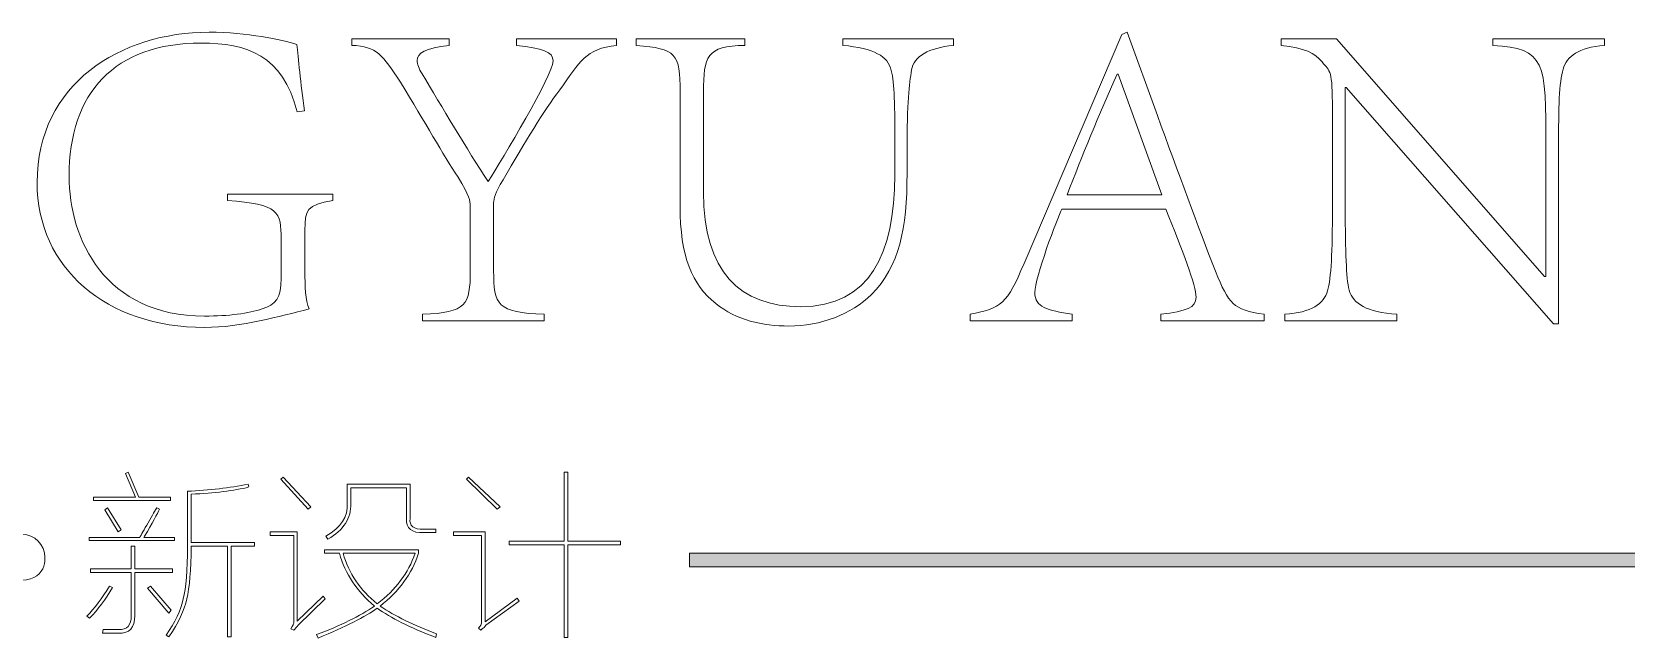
# Model space of a CAD drawing. Header units: inches. Extents: x -3733042 to -3450527, y 579159 to 997713.
# Drawn here: x -3480738 to -3479485, y 914194 to 914671 of the extents above; entities that cross this region are included whole.
import ezdxf

# ---------------------------------------------------------------- set-up
doc = ezdxf.new("R2010")
doc.units = ezdxf.units.IN
doc.header["$LTSCALE"] = 1000
doc.header["$MEASUREMENT"] = 0
doc.layers.get('0').update_dxf_attribs({"lineweight": 18})

msp = doc.modelspace()

# ---------------------------------------------------------------- hatches: boundary and pattern name
msp.add_hatch(color=256).paths.add_polyline_path([(-3480221, 914260.4), (-3479428.4, 914260.4), (-3479428.4, 914249.7), (-3480221, 914249.7)], flags=0)

# ---------------------------------------------------------------- linework, layer by layer
for p, q in [((-3480486.5, 914664.9), (-3480486.5, 914659.9)), ((-3480410, 914664.9), (-3480410, 914659.9)), ((-3480357, 914664.9), (-3480357, 914659.9)), ((-3480278.4, 914664.9), (-3480278.4, 914659.9)), ((-3480262.9, 914664.9), (-3480262.9, 914659.9)), ((-3480177.6, 914664.9), (-3480177.6, 914659.9)), ((-3480100.7, 914664.9), (-3480100.7, 914659.9)), ((-3480013.7, 914664.9), (-3480013.7, 914659.9)), ((-3479756.1, 914664.9), (-3479756.1, 914659.9)), ((-3479589.8, 914664.9), (-3479589.8, 914659.9)), ((-3479502, 914664.9), (-3479502, 914659.9)), ((-3480228.5, 914623.1), (-3480228.5, 914533.6)), ((-3480210.1, 914623.1), (-3480210.1, 914544.6)), ((-3479705.8, 914626.7), (-3479705.8, 914532.5)), ((-3479715.8, 914609.3), (-3479715.8, 914532.5)), ((-3480059.7, 914576.4), (-3480059.7, 914557.7)), ((-3480050.1, 914576.4), (-3480050.1, 914559.4)), ((-3479548, 914578.9), (-3479548, 914478)), ((-3479538.1, 914578.9), (-3479538.1, 914440.9)), ((-3480584.1, 914542.8), (-3480584.1, 914537.8)), ((-3480501.3, 914542.8), (-3480501.3, 914537.8)), ((-3480375, 914536.1), (-3480375, 914482.6)), ((-3480393.4, 914533.6), (-3480393.4, 914482.6)), ((-3480523.3, 914514.5), (-3480523.3, 914482.6)), ((-3480542, 914507.4), (-3480542, 914476.6)), ((-3480430.9, 914448.3), (-3480430.9, 914443.3)), ((-3480335.4, 914448.3), (-3480335.4, 914443.3)), ((-3480000.6, 914448.3), (-3480000.6, 914443.3)), ((-3479920.3, 914448.3), (-3479920.3, 914443.3)), ((-3479850.6, 914448.3), (-3479850.6, 914443.3)), ((-3479769.5, 914448.3), (-3479769.5, 914443.3)), ((-3479753.3, 914448.3), (-3479753.3, 914443.3)), ((-3479665.1, 914448.3), (-3479665.1, 914443.3))]:
    msp.add_line(p, q)
at = {"lineweight": 9}
for p, q in [((-3480664.4, 914323.1), (-3480662.2, 914324.2)), ((-3480656.6, 914304.6), (-3480664.4, 914323.1)), ((-3480662.2, 914324.2), (-3480653.8, 914304.6)), ((-3480319.6, 914324.2), (-3480316.8, 914324.2)), ((-3480319.6, 914269.9), (-3480319.6, 914324.2)), ((-3480316.8, 914324.2), (-3480316.8, 914269.9)), ((-3480615.6, 914309.1), (-3480615.6, 914265.9)), ((-3480542.2, 914318.6), (-3480540.5, 914320.3)), ((-3480520.9, 914295.1), (-3480542.2, 914318.6)), ((-3480540.5, 914320.3), (-3480518.6, 914296.8)), ((-3480490, 914314.7), (-3480490, 914299.6)), ((-3480487.2, 914311.9), (-3480487.2, 914299.6)), ((-3480443.5, 914311.9), (-3480443.5, 914287.8)), ((-3480440.7, 914314.7), (-3480440.7, 914287.8)), ((-3480396.4, 914318.6), (-3480394.7, 914320.3)), ((-3480372.3, 914295.1), (-3480396.4, 914318.6)), ((-3480394.7, 914320.3), (-3480370, 914296.8)), ((-3480689.6, 914301.8), (-3480689.6, 914304.6)), ((-3480689.6, 914304.6), (-3480656.6, 914304.6)), ((-3480629.1, 914301.8), (-3480689.6, 914301.8)), ((-3480680.7, 914294.5), (-3480678.4, 914296.2)), ((-3480678.4, 914296.2), (-3480667.8, 914278.8)), ((-3480653.8, 914304.6), (-3480629.1, 914304.6)), ((-3480629.1, 914304.6), (-3480629.1, 914301.8)), ((-3480612.8, 914306.9), (-3480612.8, 914268.7)), ((-3480518.6, 914296.8), (-3480520.9, 914295.1)), ((-3480370, 914296.8), (-3480372.3, 914295.1)), ((-3480670, 914277.1), (-3480680.7, 914294.5)), ((-3480693, 914272.7), (-3480693, 914270.4)), ((-3480667.8, 914278.8), (-3480670, 914277.1)), ((-3480625.7, 914272.7), (-3480625.7, 914270.4)), ((-3480550.6, 914277.1), (-3480550.6, 914274.3)), ((-3480532.1, 914274.3), (-3480532.1, 914205.4)), ((-3480529.3, 914277.1), (-3480529.3, 914207)), ((-3480420.5, 914279.4), (-3480420.5, 914276.6)), ((-3480406.5, 914277.1), (-3480406.5, 914274.3)), ((-3480384.6, 914274.3), (-3480384.6, 914205.4)), ((-3480381.8, 914277.1), (-3480381.8, 914206.5)), ((-3480659.9, 914265.9), (-3480659.9, 914248)), ((-3480657.1, 914265.9), (-3480657.1, 914248)), ((-3480584.2, 914265.9), (-3480584.2, 914194.7)), ((-3480581.4, 914265.9), (-3480581.4, 914194.7)), ((-3480562.9, 914268.7), (-3480562.9, 914265.9)), ((-3480508, 914263.1), (-3480508, 914260.3)), ((-3480434, 914263.1), (-3480434, 914260.3)), ((-3480362.7, 914267), (-3480362.7, 914269.9)), ((-3480362.7, 914269.9), (-3480319.6, 914269.9)), ((-3480319.6, 914267), (-3480362.7, 914267)), ((-3480319.6, 914194.1), (-3480319.6, 914267)), ((-3480316.8, 914269.9), (-3480275.3, 914269.9)), ((-3480275.3, 914267), (-3480316.8, 914267)), ((-3480316.8, 914267), (-3480316.8, 914194.1)), ((-3480275.3, 914269.9), (-3480275.3, 914267)), ((-3480691.9, 914248), (-3480691.9, 914245.2)), ((-3480627.4, 914248), (-3480627.4, 914245.2)), ((-3480659.9, 914245.2), (-3480659.9, 914211.5)), ((-3480657.1, 914245.2), (-3480657.1, 914211.5)), ((-3480647, 914232.8), (-3480644.8, 914234.5)), ((-3480644.8, 914234.5), (-3480628.5, 914215.5)), ((-3480630.2, 914213.2), (-3480647, 914232.8)), ((-3480628.5, 914215.5), (-3480630.2, 914213.2)), ((-3480316.8, 914194.1), (-3480319.6, 914194.1))]:
    msp.add_line(p, q, dxfattribs=at)
at = {"lineweight": 0}
for p, q in [((-3480221, 914260.4), (-3479428.4, 914260.4)), ((-3480221, 914249.7), (-3480221, 914260.4)), ((-3479428.4, 914249.7), (-3480221, 914249.7))]:
    msp.add_line(p, q, dxfattribs=at)
for points, knots in [([(-3480520.1, 914452.5), (-3480543.1, 914446.9), (-3480573.2, 914438), (-3480602.2, 914438), (-3480679.3, 914438), (-3480733.8, 914484.7), (-3480733.8, 914552), (-3480733.8, 914629.5), (-3480668.4, 914670.2), (-3480598.6, 914670.2), (-3480568.6, 914670.2), (-3480541.7, 914664.2), (-3480529.6, 914660.6)], [0, 0, 0, 0, 134.821043, 134.821043, 134.821043, 269.642087, 269.642087, 269.642087, 404.46313, 404.46313, 404.46313, 539.284173, 539.284173, 539.284173, 539.284173]), ([(-3480529.3, 914607.6), (-3480541, 914652.2), (-3480568.6, 914661.7), (-3480605, 914661.7), (-3480673, 914661.7), (-3480708.7, 914622.4), (-3480708.7, 914556.9), (-3480708.7, 914507.4), (-3480680.4, 914446.9), (-3480602.2, 914446.9), (-3480583.4, 914446.9), (-3480567.5, 914449), (-3480556.9, 914452.5)], [0, 0, 0, 0, 119.39498, 119.39498, 119.39498, 238.78996, 238.78996, 238.78996, 358.18494, 358.18494, 358.18494, 477.57992, 477.57992, 477.57992, 477.57992]), ([(-3480410, 914659.9), (-3480428.8, 914657.5), (-3480435.2, 914653.9), (-3480435.2, 914647.9), (-3480435.2, 914645.1), (-3480433.8, 914641.5), (-3480431.3, 914637.6)], [0, 0, 0, 0, 20.217174, 20.217174, 20.217174, 40.434348, 40.434348, 40.434348, 40.434348]), ([(-3480379.3, 914552.7), (-3480368.6, 914570), (-3480328.3, 914636.6), (-3480328.3, 914647.6), (-3480328.3, 914655), (-3480336.4, 914657.5), (-3480357, 914659.9)], [0, 0, 0, 0, 70.333543, 70.333543, 70.333543, 140.667086, 140.667086, 140.667086, 140.667086]), ([(-3480210.1, 914544.6), (-3480210.1, 914481.9), (-3480181.4, 914454.3), (-3480133.7, 914454.3), (-3480079.2, 914454.3), (-3480060, 914496.1), (-3480059.7, 914557.7)], [0, 0, 0, 0, 136.170621, 136.170621, 136.170621, 272.341242, 272.341242, 272.341242, 272.341242]), ([(-3479928.4, 914531.1), (-3479932, 914524.4), (-3479949.7, 914476.6), (-3479949.7, 914465.6), (-3479949.7, 914453.6), (-3479940.1, 914451.5), (-3479920.3, 914448.3)], [0, 0, 0, 0, 52.844456, 52.844456, 52.844456, 105.688912, 105.688912, 105.688912, 105.688912]), ([(-3479850.6, 914448.3), (-3479830.4, 914451.1), (-3479823, 914453.3), (-3479823, 914461.7), (-3479823, 914470.9), (-3479833.6, 914498.6), (-3479846.7, 914531.1)], [0, 0, 0, 0, 53.039687, 53.039687, 53.039687, 106.079374, 106.079374, 106.079374, 106.079374]), ([(-3480078.1, 914463.9), (-3480093.7, 914448.3), (-3480118.1, 914439.1), (-3480142.9, 914439.1), (-3480163.8, 914439.1), (-3480184.3, 914443.7), (-3480200.5, 914456.8)], [0, 0, 0, 0, 65.929363, 65.929363, 65.929363, 131.858727, 131.858727, 131.858727, 131.858727])]:
    msp.add_open_spline(points, degree=3, knots=knots)
for points in [[(-3480529.6, 914660.6), (-3480528.6, 914650.4), (-3480526.8, 914630.2), (-3480523.6, 914608.3)], [(-3480486.5, 914664.9), (-3480486.5, 914664.9), (-3480410, 914664.9), (-3480410, 914664.9)], [(-3480448.3, 914630.9), (-3480462.4, 914652.5), (-3480466.7, 914658.9), (-3480486.5, 914659.9)], [(-3480357, 914664.9), (-3480357, 914664.9), (-3480278.4, 914664.9), (-3480278.4, 914664.9)], [(-3480278.4, 914659.9), (-3480302.8, 914657.1), (-3480307.1, 914647.2), (-3480323, 914624.9)], [(-3480262.9, 914664.9), (-3480262.9, 914664.9), (-3480177.6, 914664.9), (-3480177.6, 914664.9)], [(-3480228.5, 914623.1), (-3480228.5, 914653.6), (-3480231.3, 914657.1), (-3480262.9, 914659.9)], [(-3480177.6, 914659.9), (-3480207.6, 914659.2), (-3480210.1, 914651.4), (-3480210.1, 914623.1)], [(-3480100.7, 914664.9), (-3480100.7, 914664.9), (-3480013.7, 914664.9), (-3480013.7, 914664.9)], [(-3480062.5, 914640.1), (-3480065, 914651.4), (-3480076, 914657.5), (-3480100.7, 914659.9)], [(-3480013.7, 914659.9), (-3480033.2, 914657.8), (-3480044.8, 914651.4), (-3480046.6, 914640.5)], [(-3479958.2, 914488.3), (-3479958.2, 914488.3), (-3479881.4, 914668.4), (-3479881.4, 914668.4)], [(-3479881.4, 914668.4), (-3479881.4, 914668.4), (-3479877.1, 914670.2), (-3479877.1, 914670.2)], [(-3479877.1, 914670.2), (-3479877.1, 914670.2), (-3479853.4, 914604.7), (-3479853.4, 914604.7)], [(-3479756.1, 914664.9), (-3479756.1, 914664.9), (-3479712.6, 914664.9), (-3479712.6, 914664.9)], [(-3479723.9, 914646.8), (-3479729.9, 914653.9), (-3479737.3, 914657.8), (-3479756.1, 914659.9)], [(-3479712.6, 914664.9), (-3479712.6, 914664.9), (-3479549.1, 914478), (-3479549.1, 914478)], [(-3479589.8, 914664.9), (-3479589.8, 914664.9), (-3479502, 914664.9), (-3479502, 914664.9)], [(-3479548, 914578.9), (-3479548, 914647.9), (-3479548.3, 914657.1), (-3479589.8, 914659.9)], [(-3479502, 914659.9), (-3479522.5, 914658.2), (-3479531.4, 914651.4), (-3479534.5, 914641.2)], [(-3479715.8, 914609.3), (-3479715.8, 914640.8), (-3479717.5, 914639.1), (-3479723.9, 914646.8)], [(-3480431.3, 914637.6), (-3480416.1, 914612.2), (-3480395.9, 914577.8), (-3480379.3, 914552.7)], [(-3480059.7, 914576.4), (-3480059.7, 914615), (-3480060, 914629.5), (-3480062.5, 914640.1)], [(-3480046.6, 914640.5), (-3480048.4, 914629.5), (-3480050.1, 914615.3), (-3480050.1, 914576.4)], [(-3479884.9, 914637.3), (-3479899.1, 914605.8), (-3479912.9, 914572.2), (-3479924.2, 914542.4)], [(-3479884.2, 914637.3), (-3479884.2, 914637.3), (-3479884.9, 914637.3), (-3479884.9, 914637.3)], [(-3479849.9, 914542.4), (-3479849.9, 914542.4), (-3479884.2, 914637.3), (-3479884.2, 914637.3)], [(-3479534.5, 914641.2), (-3479537.7, 914630.2), (-3479538.1, 914612.2), (-3479538.1, 914578.9)], [(-3480403, 914556.2), (-3480415, 914574.3), (-3480428.5, 914598.7), (-3480448.3, 914630.9)], [(-3480323, 914624.9), (-3480335.7, 914608.3), (-3480350.2, 914584.2), (-3480367.6, 914554.1)], [(-3479542, 914440.9), (-3479542, 914440.9), (-3479705.1, 914626.7), (-3479705.1, 914626.7)], [(-3479705.1, 914626.7), (-3479705.1, 914626.7), (-3479705.8, 914626.7), (-3479705.8, 914626.7)], [(-3480523.6, 914608.3), (-3480523.6, 914608.3), (-3480529.3, 914607.6), (-3480529.3, 914607.6)], [(-3479853.4, 914604.7), (-3479837.1, 914560.5), (-3479821.2, 914516.2), (-3479807.7, 914482.3)], [(-3480050.1, 914559.4), (-3480050.1, 914515.2), (-3480056.1, 914486.5), (-3480078.1, 914463.9)], [(-3480393.4, 914533.6), (-3480393.4, 914537.5), (-3480394.1, 914541.4), (-3480403, 914556.2)], [(-3480367.6, 914554.1), (-3480374.3, 914543.5), (-3480374.6, 914539.6), (-3480375, 914536.1)], [(-3480584.1, 914542.8), (-3480584.1, 914542.8), (-3480501.3, 914542.8), (-3480501.3, 914542.8)], [(-3480542, 914507.4), (-3480542, 914529), (-3480543.8, 914535), (-3480584.1, 914537.8)], [(-3480501.3, 914537.8), (-3480522.2, 914534.7), (-3480523.3, 914530), (-3480523.3, 914514.5)], [(-3479924.2, 914542.4), (-3479924.2, 914542.4), (-3479849.9, 914542.4), (-3479849.9, 914542.4)], [(-3480200.5, 914456.8), (-3480219, 914471.6), (-3480228.5, 914493.6), (-3480228.5, 914533.6)], [(-3479846.7, 914531.1), (-3479846.7, 914531.1), (-3479928.4, 914531.1), (-3479928.4, 914531.1)], [(-3479719.6, 914466.7), (-3479716.8, 914477.3), (-3479715.8, 914496.8), (-3479715.8, 914532.5)], [(-3479705.8, 914532.5), (-3479705.5, 914496.8), (-3479705.1, 914477.3), (-3479702.7, 914467.4)], [(-3480000.6, 914448.3), (-3479975.9, 914453.3), (-3479971.3, 914456.4), (-3479958.2, 914488.3)], [(-3480556.9, 914452.5), (-3480546.3, 914456.1), (-3480542, 914461), (-3480542, 914476.6)], [(-3480523.3, 914482.6), (-3480523.3, 914470.2), (-3480522.9, 914459.6), (-3480520.1, 914452.5)], [(-3480430.9, 914448.3), (-3480396.2, 914449.7), (-3480393.4, 914455.7), (-3480393.4, 914482.6)], [(-3480375, 914482.6), (-3480375, 914455.7), (-3480372.2, 914449.7), (-3480335.4, 914448.3)], [(-3479807.7, 914482.3), (-3479797.1, 914456.1), (-3479794.3, 914452.2), (-3479769.5, 914448.3)], [(-3479549.1, 914478), (-3479549.1, 914478), (-3479548, 914478), (-3479548, 914478)], [(-3479753.3, 914448.3), (-3479732.4, 914449.7), (-3479722.5, 914456.8), (-3479719.6, 914466.7)], [(-3479702.7, 914467.4), (-3479699.5, 914456.4), (-3479688.9, 914450.1), (-3479665.1, 914448.3)], [(-3480335.4, 914443.3), (-3480335.4, 914443.3), (-3480430.9, 914443.3), (-3480430.9, 914443.3)], [(-3479920.3, 914443.3), (-3479920.3, 914443.3), (-3480000.6, 914443.3), (-3480000.6, 914443.3)], [(-3479769.5, 914443.3), (-3479769.5, 914443.3), (-3479850.6, 914443.3), (-3479850.6, 914443.3)], [(-3479665.1, 914443.3), (-3479665.1, 914443.3), (-3479753.3, 914443.3), (-3479753.3, 914443.3)], [(-3479538.1, 914440.9), (-3479538.1, 914440.9), (-3479542, 914440.9), (-3479542, 914440.9)]]:
    msp.add_open_spline(points, degree=3)
at = {"lineweight": 9}
for points in [[(-3480615.6, 914309.1), (-3480598.4, 914309.9), (-3480582.6, 914311.7), (-3480568, 914314.7)], [(-3480567.4, 914312.5), (-3480579, 914309.5), (-3480594.2, 914307.6), (-3480612.8, 914306.9)], [(-3480568, 914314.7), (-3480568, 914314.7), (-3480567.4, 914312.5), (-3480567.4, 914312.5)], [(-3480490, 914314.7), (-3480490, 914314.7), (-3480440.7, 914314.7), (-3480440.7, 914314.7)], [(-3480443.5, 914311.9), (-3480443.5, 914311.9), (-3480487.2, 914311.9), (-3480487.2, 914311.9)], [(-3480646.5, 914284.4), (-3480643.1, 914290.4), (-3480640.9, 914294.3), (-3480639.7, 914296.2)], [(-3480639.7, 914296.2), (-3480639.7, 914296.2), (-3480637.5, 914295.1), (-3480637.5, 914295.1)], [(-3480506.9, 914273.8), (-3480494.9, 914280.5), (-3480489.3, 914289.1), (-3480490, 914299.6)], [(-3480487.2, 914299.6), (-3480486.9, 914288), (-3480492.8, 914278.6), (-3480505.2, 914271.5)], [(-3480653.2, 914272.7), (-3480652.1, 914274.9), (-3480649.8, 914278.8), (-3480646.5, 914284.4)], [(-3480637.5, 914295.1), (-3480639.4, 914291.3), (-3480643.3, 914284.2), (-3480649.3, 914273.8)], [(-3480430, 914276.6), (-3480439.4, 914276.2), (-3480443.9, 914279.9), (-3480443.5, 914287.8)], [(-3480440.7, 914287.8), (-3480441.4, 914281.8), (-3480437.9, 914279), (-3480430, 914279.4)], [(-3480693, 914272.7), (-3480693, 914272.7), (-3480653.2, 914272.7), (-3480653.2, 914272.7)], [(-3480649.8, 914272.7), (-3480649.8, 914272.7), (-3480625.7, 914272.7), (-3480625.7, 914272.7)], [(-3480649.3, 914273.8), (-3480649.7, 914273.4), (-3480649.8, 914273), (-3480649.8, 914272.7)], [(-3480550.6, 914277.1), (-3480550.6, 914277.1), (-3480529.3, 914277.1), (-3480529.3, 914277.1)], [(-3480532.1, 914274.3), (-3480532.1, 914274.3), (-3480550.6, 914274.3), (-3480550.6, 914274.3)], [(-3480505.2, 914271.5), (-3480505.2, 914271.5), (-3480506.9, 914273.8), (-3480506.9, 914273.8)], [(-3480430, 914279.4), (-3480430, 914279.4), (-3480420.5, 914279.4), (-3480420.5, 914279.4)], [(-3480420.5, 914276.6), (-3480420.5, 914276.6), (-3480430, 914276.6), (-3480430, 914276.6)], [(-3480406.5, 914277.1), (-3480406.5, 914277.1), (-3480381.8, 914277.1), (-3480381.8, 914277.1)], [(-3480384.6, 914274.3), (-3480384.6, 914274.3), (-3480406.5, 914274.3), (-3480406.5, 914274.3)], [(-3480625.7, 914270.4), (-3480625.7, 914270.4), (-3480693, 914270.4), (-3480693, 914270.4)], [(-3480659.9, 914265.9), (-3480659.9, 914265.9), (-3480657.1, 914265.9), (-3480657.1, 914265.9)], [(-3480619, 914224.4), (-3480616.8, 914233), (-3480615.6, 914246.9), (-3480615.6, 914265.9)], [(-3480612.8, 914265.9), (-3480612.8, 914247.2), (-3480614, 914233.4), (-3480616.2, 914224.4)], [(-3480612.8, 914268.7), (-3480612.8, 914268.7), (-3480562.9, 914268.7), (-3480562.9, 914268.7)], [(-3480584.2, 914265.9), (-3480584.2, 914265.9), (-3480612.8, 914265.9), (-3480612.8, 914265.9)], [(-3480562.9, 914265.9), (-3480562.9, 914265.9), (-3480581.4, 914265.9), (-3480581.4, 914265.9)], [(-3480508, 914263.1), (-3480508, 914263.1), (-3480434, 914263.1), (-3480434, 914263.1)], [(-3480496.2, 914260.3), (-3480496.2, 914260.3), (-3480508, 914260.3), (-3480508, 914260.3)], [(-3480468.7, 914218.8), (-3480482.5, 914230.4), (-3480491.7, 914244.2), (-3480496.2, 914260.3)], [(-3480436.8, 914260.3), (-3480436.8, 914260.3), (-3480493.4, 914260.3), (-3480493.4, 914260.3)], [(-3480493.4, 914260.3), (-3480488.9, 914244.6), (-3480479.9, 914231.4), (-3480466.5, 914220.5)], [(-3480466.5, 914220.5), (-3480451.9, 914231.7), (-3480442, 914245), (-3480436.8, 914260.3)], [(-3480434, 914260.3), (-3480439.2, 914244.2), (-3480449.3, 914230.4), (-3480464.2, 914218.8)], [(-3480691.9, 914248), (-3480691.9, 914248), (-3480659.9, 914248), (-3480659.9, 914248)], [(-3480657.1, 914248), (-3480657.1, 914248), (-3480627.4, 914248), (-3480627.4, 914248)], [(-3480694.7, 914211), (-3480688.7, 914217), (-3480682.7, 914224.8), (-3480676.8, 914234.5)], [(-3480674.5, 914233.4), (-3480680.1, 914224.1), (-3480686.1, 914216), (-3480692.5, 914209.3)], [(-3480659.9, 914245.2), (-3480659.9, 914245.2), (-3480691.9, 914245.2), (-3480691.9, 914245.2)], [(-3480676.8, 914234.5), (-3480676.8, 914234.5), (-3480674.5, 914233.4), (-3480674.5, 914233.4)], [(-3480627.4, 914245.2), (-3480627.4, 914245.2), (-3480657.1, 914245.2), (-3480657.1, 914245.2)], [(-3480632.5, 914195.8), (-3480625.4, 914205.9), (-3480620.9, 914215.5), (-3480619, 914224.4)], [(-3480616.2, 914224.4), (-3480618.1, 914215.5), (-3480622.7, 914205.6), (-3480630.2, 914194.7)], [(-3480529.3, 914207), (-3480529.3, 914207), (-3480509.1, 914226.7), (-3480509.1, 914226.7)], [(-3480507.4, 914224.4), (-3480507.4, 914224.4), (-3480528.7, 914203.7), (-3480528.7, 914203.7)], [(-3480509.1, 914226.7), (-3480509.1, 914226.7), (-3480507.4, 914224.4), (-3480507.4, 914224.4)], [(-3480381.8, 914206.5), (-3480381.8, 914206.5), (-3480356.6, 914225), (-3480356.6, 914225)], [(-3480354.9, 914222.7), (-3480354.9, 914222.7), (-3480381.2, 914203.7), (-3480381.2, 914203.7)], [(-3480356.6, 914225), (-3480356.6, 914225), (-3480354.9, 914222.7), (-3480354.9, 914222.7)], [(-3480692.5, 914209.3), (-3480692.5, 914209.3), (-3480694.7, 914211), (-3480694.7, 914211)], [(-3480657.1, 914211.5), (-3480656.8, 914201.8), (-3480661.1, 914197.1), (-3480670, 914197.5)], [(-3480670, 914200.3), (-3480662.9, 914200), (-3480659.6, 914203.7), (-3480659.9, 914211.5)], [(-3480514.1, 914196.4), (-3480495.1, 914203.5), (-3480479.9, 914211), (-3480468.7, 914218.8)], [(-3480466.5, 914217.1), (-3480475.8, 914210.4), (-3480491.3, 914202.6), (-3480513, 914193.6)], [(-3480420.5, 914194.1), (-3480440.7, 914202), (-3480456, 914209.6), (-3480466.5, 914217.1)], [(-3480464.2, 914218.8), (-3480452.6, 914211), (-3480437.9, 914203.7), (-3480419.9, 914197)], [(-3480682.4, 914197.5), (-3480682.4, 914197.5), (-3480681.8, 914200.3), (-3480681.8, 914200.3)], [(-3480670, 914197.5), (-3480674.1, 914197.5), (-3480678.3, 914197.5), (-3480682.4, 914197.5)], [(-3480681.8, 914200.3), (-3480677.7, 914200.3), (-3480673.8, 914200.3), (-3480670, 914200.3)], [(-3480630.2, 914194.7), (-3480630.2, 914194.7), (-3480632.5, 914195.8), (-3480632.5, 914195.8)], [(-3480534.3, 914200.9), (-3480532.8, 914203.5), (-3480532.1, 914205), (-3480532.1, 914205.4)], [(-3480532.1, 914199.8), (-3480532.1, 914199.8), (-3480534.3, 914200.9), (-3480534.3, 914200.9)], [(-3480528.7, 914203.7), (-3480529.8, 914202.2), (-3480531, 914200.9), (-3480532.1, 914199.8)], [(-3480513, 914193.6), (-3480513, 914193.6), (-3480514.1, 914196.4), (-3480514.1, 914196.4)], [(-3480419.9, 914197), (-3480419.9, 914197), (-3480420.5, 914194.1), (-3480420.5, 914194.1)], [(-3480386.8, 914201.5), (-3480385.4, 914203.3), (-3480384.6, 914204.6), (-3480384.6, 914205.4)], [(-3480385.2, 914199.8), (-3480385.2, 914199.8), (-3480386.8, 914201.5), (-3480386.8, 914201.5)], [(-3480382.4, 914202), (-3480383.5, 914201.2), (-3480384.4, 914200.5), (-3480385.2, 914199.8)], [(-3480381.2, 914203.7), (-3480381.6, 914203.3), (-3480382, 914202.8), (-3480382.4, 914202)], [(-3480581.4, 914194.7), (-3480581.4, 914194.7), (-3480584.2, 914194.7), (-3480584.2, 914194.7)]]:
    msp.add_open_spline(points, degree=3, dxfattribs=at)
msp.add_open_spline([(-3480727.7, 914257.2), (-3480727.7, 914257.2), (-3480727.7, 914257.2), (-3480727.7, 914257.2), (-3480727.7, 914257.2), (-3480727.7, 914257.2), (-3480727.7, 914247.3), (-3480735.7, 914239.3), (-3480745.6, 914239.3), (-3480755.5, 914239.3), (-3480763.6, 914247.3), (-3480763.6, 914257.2), (-3480763.6, 914267.1), (-3480755.5, 914275.2), (-3480745.6, 914275.2), (-3480735.7, 914275.2), (-3480727.7, 914267.1), (-3480727.7, 914257.2)], degree=3, knots=[0, 0, 0, 0, 0.866475, 1.73295, 3.4659, 6.931801, 13.863602, 27.727203, 27.727203, 27.727203, 55.454406, 55.454406, 55.454406, 83.181609, 83.181609, 83.181609, 110.908812, 110.908812, 110.908812, 110.908812], dxfattribs=at)

doc.saveas('drawing.dxf')
